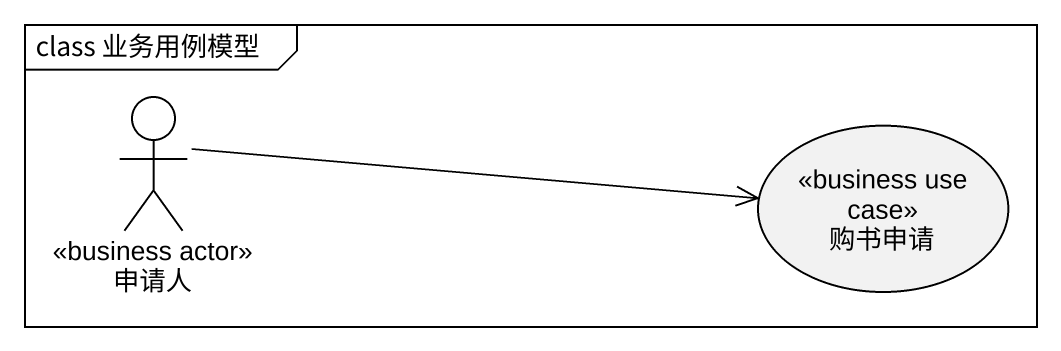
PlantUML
@startuml
mainframe class 业务用例模型
actor 申请人 <<business actor>>
usecase 购书申请 <<business use case>>
申请人 -right-> 购书申请
@enduml
